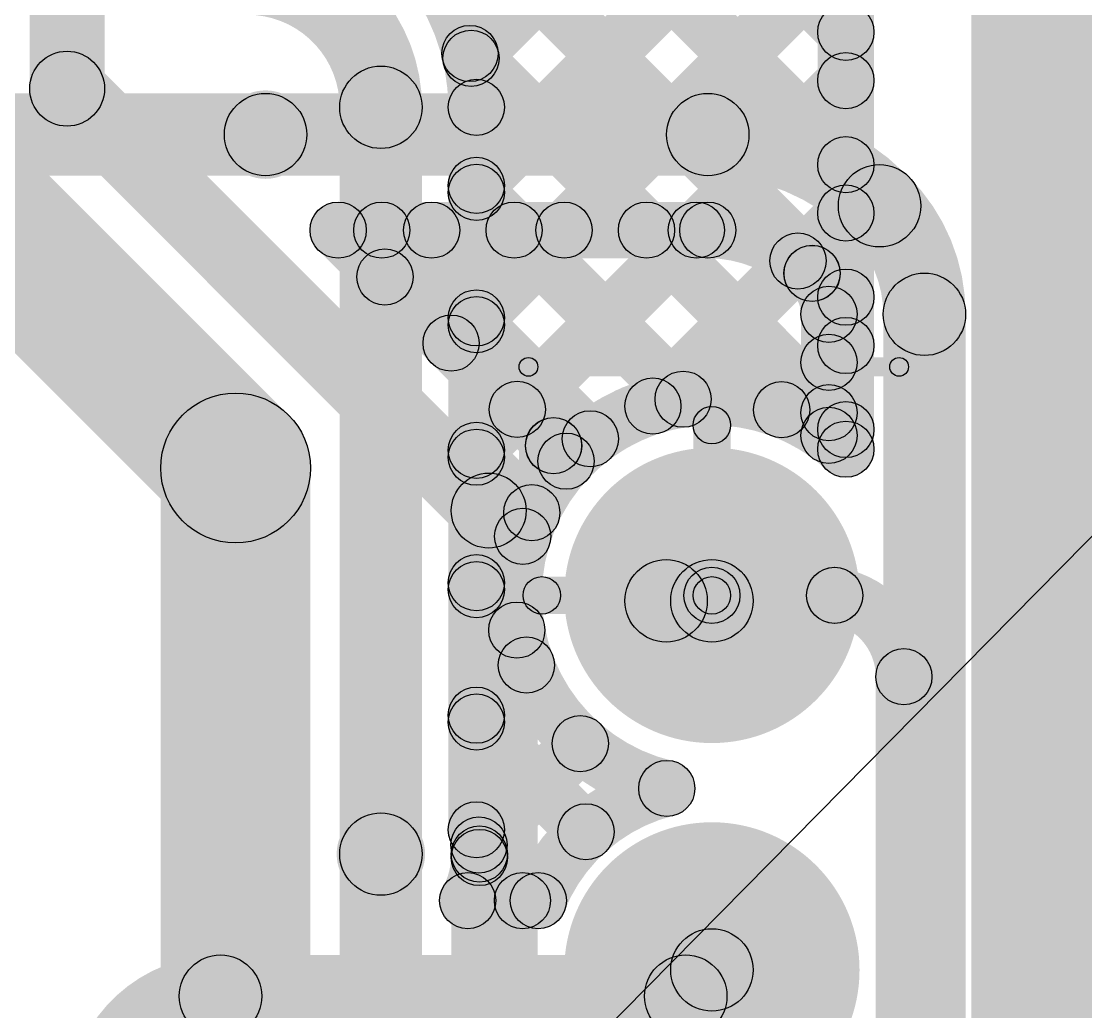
# Model space of a CAD drawing. Header units: millimetres. Extents: x 0 to 210, y 0 to 213.
# Drawn here: x 2.3168 to 2.6011, y 2.6219 to 2.8863 of the extents above; entities that cross this region are included whole.
import ezdxf

# ---------------------------------------------------------------- set-up
doc = ezdxf.new("R2010")
doc.units = ezdxf.units.MM
doc.header["$MEASUREMENT"] = 0
for name, color, linetype in [('BottomLayer', 5, 'Continuous'), ('BottomSolder', 6, 'Continuous'), ('PadHoleLayer', 156, 'Continuous'), ('TopLayer', 1, 'Continuous'), ('TopOverlay', 2, 'Continuous'), ('TopSolder', 216, 'Continuous'), ('ViaHoleLayer', 16, 'Continuous')]:
    doc.layers.add(name, color=color, linetype=linetype)

# ---------------------------------------------------------------- blocks, each defined once
blk = doc.blocks.new('HDR_F_1X7_4')
at = {"layer": 'BottomLayer'}
h = blk.add_hatch(color=5, dxfattribs=at)
edge = h.paths.add_edge_path()
edge.add_arc((0.5, 0), 0.03543, 0, 360)
h = blk.add_hatch(color=5, dxfattribs=at)
edge = h.paths.add_edge_path()
edge.add_arc((0.6, 0), 0.03543, 0, 360)
at = {"layer": 'BottomSolder'}
h = blk.add_hatch(color=6, dxfattribs=at)
edge = h.paths.add_edge_path()
edge.add_arc((0.5, 0), 0.03943, 0, 360)
h = blk.add_hatch(color=6, dxfattribs=at)
edge = h.paths.add_edge_path()
edge.add_arc((0.6, 0), 0.03943, 0, 360)
at = {"layer": 'PadHoleLayer'}
h = blk.add_hatch(color=156, dxfattribs=at)
edge = h.paths.add_edge_path()
edge.add_arc((0.5, 0), 0.01772, 0, 360)
h = blk.add_hatch(color=156, dxfattribs=at)
edge = h.paths.add_edge_path()
edge.add_arc((0.6, 0), 0.01772, 0, 360)
at = {"layer": 'TopLayer'}
h = blk.add_hatch(color=1, dxfattribs=at)
edge = h.paths.add_edge_path()
edge.add_arc((0.5, 0), 0.03543, 0, 360)
h = blk.add_hatch(color=1, dxfattribs=at)
edge = h.paths.add_edge_path()
edge.add_arc((0.6, 0), 0.03543, 0, 360)
at = {"layer": 'TopOverlay'}
for points in [[(-0.06, 0.0465), (-0.06, 0.0515), (0.661, 0.0515), (0.661, 0.0465)], [(0.6585, 0.049), (0.6635, 0.049), (0.6635, -0.05), (0.6585, -0.05)], [(-0.06, -0.0525), (-0.06, -0.0475), (0.661, -0.0475), (0.661, -0.0525)]]:
    blk.add_hatch(color=2, dxfattribs=at).paths.add_polyline_path(points)
h = blk.add_hatch(color=2, dxfattribs=at)
edge = h.paths.add_edge_path()
edge.add_arc((0.661, 0.049), 0.0025, 0, 360)
h = blk.add_hatch(color=2, dxfattribs=at)
edge = h.paths.add_edge_path()
edge.add_arc((0.661, 0.049), 0.0025, 0, 360)
h = blk.add_hatch(color=2, dxfattribs=at)
edge = h.paths.add_edge_path()
edge.add_arc((0.661, -0.05), 0.0025, 0, 360)
h = blk.add_hatch(color=2, dxfattribs=at)
edge = h.paths.add_edge_path()
edge.add_arc((0.661, -0.05), 0.0025, 0, 360)
at = {"layer": 'TopSolder'}
h = blk.add_hatch(color=216, dxfattribs=at)
edge = h.paths.add_edge_path()
edge.add_arc((0.5, 0), 0.03943, 0, 360)
h = blk.add_hatch(color=216, dxfattribs=at)
edge = h.paths.add_edge_path()
edge.add_arc((0.6, 0), 0.03943, 0, 360)
at = {"layer": 'TopOverlay'}
for centre in [(0.661, 0.049), (0.661, 0.049), (0.661, -0.05), (0.661, -0.05)]:
    blk.add_circle(centre, 0.0025, dxfattribs=at)

msp = doc.modelspace()

# ---------------------------------------------------------------- hatches: boundary and pattern name
at = {"layer": 'BottomLayer'}
for points in [[(2.339, 2.86826), (2.319, 2.86826), (2.319, 3.004), (2.339, 3.004)], [(2.57704, 2.93096), (2.59904, 2.93096), (2.59904, 0.304), (2.57704, 0.304)], [(2.21486, 2.89786), (2.24314, 2.92614), (2.38814, 2.78114), (2.35986, 2.75286)], [(2.32193, 2.86118), (2.33607, 2.87533), (2.44869, 2.7627), (2.43455, 2.74856)], [(2.382, 2.845), (2.382, 2.867), (2.50013, 2.867), (2.50013, 2.845)], [(2.4014, 2.823), (2.4014, 2.838), (2.50013, 2.838), (2.50013, 2.823)], [(2.3961, 2.8252), (2.40671, 2.8358), (2.46423, 2.77828), (2.45362, 2.76768)], [(2.40775, 2.8252), (2.41835, 2.8358), (2.47406, 2.7801), (2.46345, 2.76949)], [(2.41919, 2.81271), (2.40859, 2.82332), (2.42107, 2.8358), (2.43168, 2.8252)], [(2.43687, 2.79503), (2.42626, 2.80564), (2.45643, 2.8358), (2.46703, 2.8252)], [(2.4431, 2.8252), (2.45371, 2.8358), (2.49884, 2.79067), (2.48823, 2.78007)], [(2.45455, 2.77736), (2.44394, 2.78796), (2.49178, 2.8358), (2.50239, 2.8252)], [(2.47846, 2.8252), (2.48906, 2.8358), (2.5378, 2.78706), (2.5272, 2.77646)], [(2.49077, 2.77823), (2.48017, 2.78883), (2.51891, 2.82758), (2.52952, 2.81697)], [(2.54, 2.77571), (2.525, 2.77571), (2.525, 2.80803), (2.54, 2.80803)], [(2.569, 2.50528), (2.547, 2.50528), (2.547, 2.80803), (2.569, 2.80803)], [(2.52515, 2.77725), (2.51454, 2.78786), (2.5272, 2.80051), (2.5378, 2.7899)], [(2.50624, 2.733), (2.49623, 2.733), (2.49623, 2.77843), (2.50624, 2.77843)], [(2.394, 2.41032), (2.354, 2.41032), (2.354, 2.767), (2.394, 2.767)], [(2.45162, 2.59261), (2.43162, 2.59261), (2.43162, 2.75563), (2.45162, 2.75563)], [(2.42381, 2.38725), (2.40181, 2.38725), (2.40181, 2.66394), (2.42381, 2.66394)]]:
    msp.add_hatch(color=5, dxfattribs=at).paths.add_polyline_path(points)
h = msp.add_hatch(color=5, dxfattribs=at)
edge = h.paths.add_edge_path()
edge.add_arc((2.329, 2.86826), 0.01, 0, 360)
h = msp.add_hatch(color=5, dxfattribs=at)
edge = h.paths.add_edge_path()
edge.add_arc((2.329, 2.86826), 0.01, 0, 360)
h = msp.add_hatch(color=5, dxfattribs=at)
edge = h.paths.add_edge_path()
edge.add_arc((2.382, 2.856), 0.01181, 0, 360)
h = msp.add_hatch(color=5, dxfattribs=at)
edge = h.paths.add_edge_path()
edge.add_arc((2.382, 2.856), 0.011, 0, 360)
h = msp.add_hatch(color=5, dxfattribs=at)
edge = h.paths.add_edge_path()
edge.add_arc((2.50013, 2.856), 0.011, 0, 360)
h = msp.add_hatch(color=5, dxfattribs=at)
edge = h.paths.add_edge_path()
edge.add_arc((2.50013, 2.856), 0.011, 0, 360)
h = msp.add_hatch(color=5, dxfattribs=at)
edge = h.paths.add_edge_path()
edge.add_arc((2.546, 2.837), 0.011, 0, 360)
h = msp.add_hatch(color=5, dxfattribs=at)
edge = h.paths.add_edge_path()
edge.add_arc((2.546, 2.837), 0.011, 0, 360)
h = msp.add_hatch(color=5, dxfattribs=at)
edge = h.paths.add_edge_path()
edge.add_arc((2.4014, 2.8305), 0.0075, 0, 360)
h = msp.add_hatch(color=5, dxfattribs=at)
edge = h.paths.add_edge_path()
edge.add_arc((2.4014, 2.8305), 0.0075, 0, 360)
h = msp.add_hatch(color=5, dxfattribs=at)
edge = h.paths.add_edge_path()
edge.add_arc((2.41305, 2.8305), 0.0075, 0, 360)
h = msp.add_hatch(color=5, dxfattribs=at)
edge = h.paths.add_edge_path()
edge.add_arc((2.42637, 2.8305), 0.0075, 0, 360)
h = msp.add_hatch(color=5, dxfattribs=at)
edge = h.paths.add_edge_path()
edge.add_arc((2.4484, 2.8305), 0.0075, 0, 360)
h = msp.add_hatch(color=5, dxfattribs=at)
edge = h.paths.add_edge_path()
edge.add_arc((2.46173, 2.8305), 0.0075, 0, 360)
h = msp.add_hatch(color=5, dxfattribs=at)
edge = h.paths.add_edge_path()
edge.add_arc((2.48376, 2.8305), 0.0075, 0, 360)
h = msp.add_hatch(color=5, dxfattribs=at)
edge = h.paths.add_edge_path()
edge.add_arc((2.49708, 2.8305), 0.0075, 0, 360)
h = msp.add_hatch(color=5, dxfattribs=at)
edge = h.paths.add_edge_path()
edge.add_arc((2.50013, 2.8305), 0.0075, 0, 360)
h = msp.add_hatch(color=5, dxfattribs=at)
edge = h.paths.add_edge_path()
edge.add_arc((2.50013, 2.8305), 0.0075, 0, 360)
h = msp.add_hatch(color=5, dxfattribs=at)
edge = h.paths.add_edge_path()
edge.add_arc((2.52421, 2.82227), 0.0075, 0, 360)
h = msp.add_hatch(color=5, dxfattribs=at)
edge = h.paths.add_edge_path()
edge.add_arc((2.52797, 2.81897), 0.0075, 0, 360)
h = msp.add_hatch(color=5, dxfattribs=at)
edge = h.paths.add_edge_path()
edge.add_arc((2.528, 2.81894), 0.0075, 0, 360)
h = msp.add_hatch(color=5, dxfattribs=at)
edge = h.paths.add_edge_path()
edge.add_arc((2.41389, 2.81801), 0.0075, 0, 360)
h = msp.add_hatch(color=5, dxfattribs=at)
edge = h.paths.add_edge_path()
edge.add_arc((2.558, 2.80803), 0.011, 0, 360)
h = msp.add_hatch(color=5, dxfattribs=at)
edge = h.paths.add_edge_path()
edge.add_arc((2.558, 2.80803), 0.011, 0, 360)
h = msp.add_hatch(color=5, dxfattribs=at)
edge = h.paths.add_edge_path()
edge.add_arc((2.5325, 2.80803), 0.0075, 0, 360)
h = msp.add_hatch(color=5, dxfattribs=at)
edge = h.paths.add_edge_path()
edge.add_arc((2.5325, 2.80803), 0.0075, 0, 360)
h = msp.add_hatch(color=5, dxfattribs=at)
edge = h.paths.add_edge_path()
edge.add_arc((2.43157, 2.80034), 0.0075, 0, 360)
h = msp.add_hatch(color=5, dxfattribs=at)
edge = h.paths.add_edge_path()
edge.add_arc((2.5325, 2.7952), 0.0075, 0, 360)
h = msp.add_hatch(color=5, dxfattribs=at)
edge = h.paths.add_edge_path()
edge.add_arc((2.49353, 2.78537), 0.0075, 0, 360)
h = msp.add_hatch(color=5, dxfattribs=at)
edge = h.paths.add_edge_path()
edge.add_arc((2.44924, 2.78266), 0.0075, 0, 360)
h = msp.add_hatch(color=5, dxfattribs=at)
edge = h.paths.add_edge_path()
edge.add_arc((2.48547, 2.78353), 0.0075, 0, 360)
h = msp.add_hatch(color=5, dxfattribs=at)
edge = h.paths.add_edge_path()
edge.add_arc((2.51985, 2.78255), 0.0075, 0, 360)
h = msp.add_hatch(color=5, dxfattribs=at)
edge = h.paths.add_edge_path()
edge.add_arc((2.5325, 2.78176), 0.0075, 0, 360)
h = msp.add_hatch(color=5, dxfattribs=at)
edge = h.paths.add_edge_path()
edge.add_arc((2.374, 2.767), 0.02, 0, 360)
h = msp.add_hatch(color=5, dxfattribs=at)
edge = h.paths.add_edge_path()
edge.add_arc((2.374, 2.767), 0.02, 0, 360)
h = msp.add_hatch(color=5, dxfattribs=at)
edge = h.paths.add_edge_path()
edge.add_arc((2.50123, 2.77843), 0.005, 0, 360)
h = msp.add_hatch(color=5, dxfattribs=at)
edge = h.paths.add_edge_path()
edge.add_arc((2.46875, 2.7748), 0.0075, 0, 360)
h = msp.add_hatch(color=5, dxfattribs=at)
edge = h.paths.add_edge_path()
edge.add_arc((2.5325, 2.77571), 0.0075, 0, 360)
h = msp.add_hatch(color=5, dxfattribs=at)
edge = h.paths.add_edge_path()
edge.add_arc((2.5325, 2.77571), 0.0075, 0, 360)
h = msp.add_hatch(color=5, dxfattribs=at)
edge = h.paths.add_edge_path()
edge.add_arc((2.45892, 2.77298), 0.0075, 0, 360)
h = msp.add_hatch(color=5, dxfattribs=at)
edge = h.paths.add_edge_path()
edge.add_arc((2.45892, 2.77298), 0.0075, 0, 360)
h = msp.add_hatch(color=5, dxfattribs=at)
edge = h.paths.add_edge_path()
edge.add_arc((2.45895, 2.77296), 0.0075, 0, 360)
h = msp.add_hatch(color=5, dxfattribs=at)
edge = h.paths.add_edge_path()
edge.add_arc((2.46227, 2.76882), 0.0075, 0, 360)
h = msp.add_hatch(color=5, dxfattribs=at)
edge = h.paths.add_edge_path()
edge.add_arc((2.46227, 2.76883), 0.0075, 0, 360)
h = msp.add_hatch(color=5, dxfattribs=at)
edge = h.paths.add_edge_path()
edge.add_arc((2.46227, 2.76883), 0.0075, 0, 360)
h = msp.add_hatch(color=5, dxfattribs=at)
edge = h.paths.add_edge_path()
edge.add_arc((2.44162, 2.75563), 0.01, 0, 360)
h = msp.add_hatch(color=5, dxfattribs=at)
edge = h.paths.add_edge_path()
edge.add_arc((2.44162, 2.75563), 0.01, 0, 360)
h = msp.add_hatch(color=5, dxfattribs=at)
edge = h.paths.add_edge_path()
edge.add_arc((2.50123, 2.733), 0.005, 0, 360)
h = msp.add_hatch(color=5, dxfattribs=at)
edge = h.paths.add_edge_path()
edge.add_arc((2.41281, 2.66394), 0.01181, 0, 360)
h = msp.add_hatch(color=5, dxfattribs=at)
edge = h.paths.add_edge_path()
edge.add_arc((2.41281, 2.66394), 0.011, 0, 360)
at = {"layer": 'TopLayer'}
for points in [[(2.62, 2.06508), (2.598, 2.06508), (2.598, 3.02856), (2.62, 3.02856)], [(2.37375, 2.96525), (2.38436, 2.97586), (2.5423, 2.81792), (2.5317, 2.80731)], [(2.41905, 2.95531), (2.42966, 2.96592), (2.5423, 2.85327), (2.5317, 2.84267)], [(2.4422, 2.87107), (2.43159, 2.88168), (2.51583, 2.96592), (2.52643, 2.95531)], [(2.45441, 2.95531), (2.46502, 2.96592), (2.5423, 2.88863), (2.5317, 2.87802)], [(2.5445, 2.77202), (2.5295, 2.77202), (2.5295, 2.96061), (2.5445, 2.96061)], [(2.5855, 2.38038), (2.5705, 2.38038), (2.5705, 2.94911), (2.5855, 2.94911)], [(2.44361, 2.83713), (2.43301, 2.84774), (2.5317, 2.94643), (2.5423, 2.93582)], [(2.44361, 2.80178), (2.43301, 2.81239), (2.5317, 2.91107), (2.5423, 2.90047)], [(2.4313, 2.87236), (2.4419, 2.88296), (2.5423, 2.78256), (2.5317, 2.77196)], [(2.44361, 2.76642), (2.43301, 2.77703), (2.5317, 2.87572), (2.5423, 2.86511)], [(2.284, 2.845), (2.284, 2.867), (2.382, 2.867), (2.382, 2.845)], [(2.42381, 2.66394), (2.40181, 2.66394), (2.40181, 2.86329), (2.42381, 2.86329)], [(2.44581, 2.67042), (2.43081, 2.67042), (2.43081, 2.86329), (2.44581, 2.86329)], [(2.43301, 2.83529), (2.44361, 2.8459), (2.49884, 2.79067), (2.48823, 2.78007)], [(2.49077, 2.77823), (2.48017, 2.78883), (2.5317, 2.84036), (2.5423, 2.82976)], [(2.43301, 2.79993), (2.44361, 2.81054), (2.47406, 2.7801), (2.46345, 2.76949)], [(2.52515, 2.77725), (2.51454, 2.78786), (2.5317, 2.80501), (2.5423, 2.7944)], [(2.50624, 2.733), (2.49623, 2.733), (2.49623, 2.77843), (2.50624, 2.77843)], [(2.43301, 2.76458), (2.44361, 2.77519), (2.45843, 2.76037), (2.44782, 2.74977)], [(2.44361, 2.73107), (2.43301, 2.74167), (2.4454, 2.75407), (2.45601, 2.74346)], [(2.489, 2.72055), (2.489, 2.74255), (2.50123, 2.74255), (2.50123, 2.72055)], [(2.43301, 2.72922), (2.44361, 2.73983), (2.45443, 2.72902), (2.44382, 2.71841)], [(2.4558, 2.728), (2.4558, 2.738), (2.50123, 2.738), (2.50123, 2.728)], [(2.50123, 2.7255), (2.50123, 2.7405), (2.534, 2.7405), (2.534, 2.7255)], [(2.53276, 2.7256), (2.53524, 2.7404), (2.53526, 2.74039), (2.53279, 2.7256)], [(2.44361, 2.69571), (2.43301, 2.70632), (2.44638, 2.71969), (2.45699, 2.70908)], [(2.56, 2.41576), (2.545, 2.41576), (2.545, 2.71128), (2.56, 2.71128)], [(2.43301, 2.69387), (2.44361, 2.70448), (2.47289, 2.6752), (2.46228, 2.66459)], [(2.44431, 2.66106), (2.43371, 2.67166), (2.46078, 2.69873), (2.47138, 2.68812)], [(2.4338, 2.65772), (2.44441, 2.66832), (2.45593, 2.6568), (2.44532, 2.6462)], [(2.436, 2.644), (2.436, 2.659), (2.45486, 2.659), (2.45486, 2.644)], [(2.50201, 2.61822), (2.48646, 2.63378), (2.49346, 2.64078), (2.50901, 2.62522)], [(2.36997, 2.615), (2.36997, 2.637), (2.49424, 2.637), (2.49424, 2.615)]]:
    msp.add_hatch(color=1, dxfattribs=at).paths.add_polyline_path(points)
h = msp.add_hatch(color=1, dxfattribs=at)
edge = h.paths.add_edge_path()
edge.add_arc((2.537, 2.88333), 0.0075, 0, 360)
h = msp.add_hatch(color=1, dxfattribs=at)
edge = h.paths.add_edge_path()
edge.add_arc((2.4366, 2.87766), 0.0075, 0, 360)
h = msp.add_hatch(color=1, dxfattribs=at)
edge = h.paths.add_edge_path()
edge.add_arc((2.43689, 2.87638), 0.0075, 0, 360)
h = msp.add_hatch(color=1, dxfattribs=at)
edge = h.paths.add_edge_path()
edge.add_arc((2.537, 2.87042), 0.0075, 0, 360)
h = msp.add_hatch(color=1, dxfattribs=at)
edge = h.paths.add_edge_path()
edge.add_arc((2.41281, 2.86329), 0.011, 0, 360)
h = msp.add_hatch(color=1, dxfattribs=at)
edge = h.paths.add_edge_path()
edge.add_arc((2.41281, 2.86329), 0.011, 0, 360)
h = msp.add_hatch(color=1, dxfattribs=at)
edge = h.paths.add_edge_path()
edge.add_arc((2.43831, 2.86329), 0.0075, 0, 360)
h = msp.add_hatch(color=1, dxfattribs=at)
edge = h.paths.add_edge_path()
edge.add_arc((2.43831, 2.86329), 0.0075, 0, 360)
h = msp.add_hatch(color=1, dxfattribs=at)
edge = h.paths.add_edge_path()
edge.add_arc((2.382, 2.856), 0.01181, 0, 360)
h = msp.add_hatch(color=1, dxfattribs=at)
edge = h.paths.add_edge_path()
edge.add_arc((2.382, 2.856), 0.011, 0, 360)
h = msp.add_hatch(color=1, dxfattribs=at)
edge = h.paths.add_edge_path()
edge.add_arc((2.537, 2.84797), 0.0075, 0, 360)
h = msp.add_hatch(color=1, dxfattribs=at)
edge = h.paths.add_edge_path()
edge.add_arc((2.43831, 2.84244), 0.0075, 0, 360)
h = msp.add_hatch(color=1, dxfattribs=at)
edge = h.paths.add_edge_path()
edge.add_arc((2.43831, 2.84059), 0.0075, 0, 360)
h = msp.add_hatch(color=1, dxfattribs=at)
edge = h.paths.add_edge_path()
edge.add_arc((2.537, 2.83506), 0.0075, 0, 360)
h = msp.add_hatch(color=1, dxfattribs=at)
edge = h.paths.add_edge_path()
edge.add_arc((2.537, 2.81261), 0.0075, 0, 360)
h = msp.add_hatch(color=1, dxfattribs=at)
edge = h.paths.add_edge_path()
edge.add_arc((2.43831, 2.80708), 0.0075, 0, 360)
h = msp.add_hatch(color=1, dxfattribs=at)
edge = h.paths.add_edge_path()
edge.add_arc((2.43831, 2.80524), 0.0075, 0, 360)
h = msp.add_hatch(color=1, dxfattribs=at)
edge = h.paths.add_edge_path()
edge.add_arc((2.537, 2.7997), 0.0075, 0, 360)
h = msp.add_hatch(color=1, dxfattribs=at)
edge = h.paths.add_edge_path()
edge.add_arc((2.49353, 2.78537), 0.0075, 0, 360)
h = msp.add_hatch(color=1, dxfattribs=at)
edge = h.paths.add_edge_path()
edge.add_arc((2.48547, 2.78353), 0.0075, 0, 360)
h = msp.add_hatch(color=1, dxfattribs=at)
edge = h.paths.add_edge_path()
edge.add_arc((2.51985, 2.78255), 0.0075, 0, 360)
h = msp.add_hatch(color=1, dxfattribs=at)
edge = h.paths.add_edge_path()
edge.add_arc((2.50123, 2.77843), 0.005, 0, 360)
h = msp.add_hatch(color=1, dxfattribs=at)
edge = h.paths.add_edge_path()
edge.add_arc((2.537, 2.77726), 0.0075, 0, 360)
h = msp.add_hatch(color=1, dxfattribs=at)
edge = h.paths.add_edge_path()
edge.add_arc((2.46875, 2.7748), 0.0075, 0, 360)
h = msp.add_hatch(color=1, dxfattribs=at)
edge = h.paths.add_edge_path()
edge.add_arc((2.43831, 2.77173), 0.0075, 0, 360)
h = msp.add_hatch(color=1, dxfattribs=at)
edge = h.paths.add_edge_path()
edge.add_arc((2.537, 2.77202), 0.0075, 0, 360)
h = msp.add_hatch(color=1, dxfattribs=at)
edge = h.paths.add_edge_path()
edge.add_arc((2.537, 2.77202), 0.0075, 0, 360)
h = msp.add_hatch(color=1, dxfattribs=at)
edge = h.paths.add_edge_path()
edge.add_arc((2.43831, 2.76988), 0.0075, 0, 360)
h = msp.add_hatch(color=1, dxfattribs=at)
edge = h.paths.add_edge_path()
edge.add_arc((2.45312, 2.75507), 0.0075, 0, 360)
h = msp.add_hatch(color=1, dxfattribs=at)
edge = h.paths.add_edge_path()
edge.add_arc((2.4507, 2.74876), 0.0075, 0, 360)
h = msp.add_hatch(color=1, dxfattribs=at)
edge = h.paths.add_edge_path()
edge.add_arc((2.43831, 2.73637), 0.0075, 0, 360)
h = msp.add_hatch(color=1, dxfattribs=at)
edge = h.paths.add_edge_path()
edge.add_arc((2.43831, 2.73453), 0.0075, 0, 360)
h = msp.add_hatch(color=1, dxfattribs=at)
edge = h.paths.add_edge_path()
edge.add_arc((2.489, 2.73155), 0.011, 0, 360)
h = msp.add_hatch(color=1, dxfattribs=at)
edge = h.paths.add_edge_path()
edge.add_arc((2.50123, 2.73155), 0.011, 0, 360)
h = msp.add_hatch(color=1, dxfattribs=at)
edge = h.paths.add_edge_path()
edge.add_arc((2.4558, 2.733), 0.005, 0, 360)
h = msp.add_hatch(color=1, dxfattribs=at)
edge = h.paths.add_edge_path()
edge.add_arc((2.50123, 2.733), 0.0075, 0, 360)
h = msp.add_hatch(color=1, dxfattribs=at)
edge = h.paths.add_edge_path()
edge.add_arc((2.50123, 2.733), 0.005, 0, 360)
h = msp.add_hatch(color=1, dxfattribs=at)
edge = h.paths.add_edge_path()
edge.add_arc((2.50123, 2.733), 0.005, 0, 360)
h = msp.add_hatch(color=1, dxfattribs=at)
edge = h.paths.add_edge_path()
edge.add_arc((2.534, 2.733), 0.0075, 0, 360)
h = msp.add_hatch(color=1, dxfattribs=at)
edge = h.paths.add_edge_path()
edge.add_arc((2.534, 2.733), 0.0075, 0, 360)
h = msp.add_hatch(color=1, dxfattribs=at)
edge = h.paths.add_edge_path()
edge.add_arc((2.53402, 2.733), 0.0075, 0, 360)
h = msp.add_hatch(color=1, dxfattribs=at)
edge = h.paths.add_edge_path()
edge.add_arc((2.53402, 2.733), 0.0075, 0, 360)
h = msp.add_hatch(color=1, dxfattribs=at)
edge = h.paths.add_edge_path()
edge.add_arc((2.44912, 2.72372), 0.0075, 0, 360)
h = msp.add_hatch(color=1, dxfattribs=at)
edge = h.paths.add_edge_path()
edge.add_arc((2.45168, 2.71439), 0.0075, 0, 360)
h = msp.add_hatch(color=1, dxfattribs=at)
edge = h.paths.add_edge_path()
edge.add_arc((2.5525, 2.71128), 0.0075, 0, 360)
h = msp.add_hatch(color=1, dxfattribs=at)
edge = h.paths.add_edge_path()
edge.add_arc((2.5525, 2.71128), 0.0075, 0, 360)
h = msp.add_hatch(color=1, dxfattribs=at)
edge = h.paths.add_edge_path()
edge.add_arc((2.43831, 2.70102), 0.0075, 0, 360)
h = msp.add_hatch(color=1, dxfattribs=at)
edge = h.paths.add_edge_path()
edge.add_arc((2.43831, 2.69917), 0.0075, 0, 360)
h = msp.add_hatch(color=1, dxfattribs=at)
edge = h.paths.add_edge_path()
edge.add_arc((2.46608, 2.69343), 0.0075, 0, 360)
h = msp.add_hatch(color=1, dxfattribs=at)
edge = h.paths.add_edge_path()
edge.add_arc((2.48918, 2.68146), 0.0075, 0, 360)
h = msp.add_hatch(color=1, dxfattribs=at)
edge = h.paths.add_edge_path()
edge.add_arc((2.48918, 2.68146), 0.0075, 0, 360)
h = msp.add_hatch(color=1, dxfattribs=at)
edge = h.paths.add_edge_path()
edge.add_arc((2.41281, 2.66394), 0.01181, 0, 360)
h = msp.add_hatch(color=1, dxfattribs=at)
edge = h.paths.add_edge_path()
edge.add_arc((2.43831, 2.67042), 0.0075, 0, 360)
h = msp.add_hatch(color=1, dxfattribs=at)
edge = h.paths.add_edge_path()
edge.add_arc((2.43831, 2.67042), 0.0075, 0, 360)
h = msp.add_hatch(color=1, dxfattribs=at)
edge = h.paths.add_edge_path()
edge.add_arc((2.46759, 2.66989), 0.0075, 0, 360)
h = msp.add_hatch(color=1, dxfattribs=at)
edge = h.paths.add_edge_path()
edge.add_arc((2.41281, 2.66394), 0.011, 0, 360)
h = msp.add_hatch(color=1, dxfattribs=at)
edge = h.paths.add_edge_path()
edge.add_arc((2.43901, 2.66636), 0.0075, 0, 360)
h = msp.add_hatch(color=1, dxfattribs=at)
edge = h.paths.add_edge_path()
edge.add_arc((2.43911, 2.66302), 0.0075, 0, 360)
h = msp.add_hatch(color=1, dxfattribs=at)
edge = h.paths.add_edge_path()
edge.add_arc((2.43912, 2.66394), 0.0075, 0, 360)
h = msp.add_hatch(color=1, dxfattribs=at)
edge = h.paths.add_edge_path()
edge.add_arc((2.43912, 2.66394), 0.0075, 0, 360)
h = msp.add_hatch(color=1, dxfattribs=at)
edge = h.paths.add_edge_path()
edge.add_arc((2.436, 2.6515), 0.0075, 0, 360)
h = msp.add_hatch(color=1, dxfattribs=at)
edge = h.paths.add_edge_path()
edge.add_arc((2.436, 2.6515), 0.0075, 0, 360)
h = msp.add_hatch(color=1, dxfattribs=at)
edge = h.paths.add_edge_path()
edge.add_arc((2.45063, 2.6515), 0.0075, 0, 360)
h = msp.add_hatch(color=1, dxfattribs=at)
edge = h.paths.add_edge_path()
edge.add_arc((2.45486, 2.6515), 0.0075, 0, 360)
h = msp.add_hatch(color=1, dxfattribs=at)
edge = h.paths.add_edge_path()
edge.add_arc((2.45486, 2.6515), 0.0075, 0, 360)
h = msp.add_hatch(color=1, dxfattribs=at)
edge = h.paths.add_edge_path()
edge.add_arc((2.50123, 2.633), 0.011, 0, 360)
h = msp.add_hatch(color=1, dxfattribs=at)
edge = h.paths.add_edge_path()
edge.add_arc((2.36997, 2.626), 0.011, 0, 360)
h = msp.add_hatch(color=1, dxfattribs=at)
edge = h.paths.add_edge_path()
edge.add_arc((2.36997, 2.626), 0.011, 0, 360)
h = msp.add_hatch(color=1, dxfattribs=at)
edge = h.paths.add_edge_path()
edge.add_arc((2.49424, 2.626), 0.011, 0, 360)
h = msp.add_hatch(color=1, dxfattribs=at)
edge = h.paths.add_edge_path()
edge.add_arc((2.49424, 2.626), 0.011, 0, 360)
at = {"layer": 'ViaHoleLayer'}
h = msp.add_hatch(color=16, dxfattribs=at)
edge = h.paths.add_edge_path()
edge.add_arc((2.382, 2.856), 0.00591, 0, 360)
h = msp.add_hatch(color=16, dxfattribs=at)
edge = h.paths.add_edge_path()
edge.add_arc((2.41281, 2.66394), 0.00591, 0, 360)

# ---------------------------------------------------------------- linework, layer by layer
at = {"layer": 'BottomLayer'}
for points, const_width in [([(2.50013, 2.856, -0.198912), (2.546, 2.837)], 0.022), ([(2.546, 2.837, -0.198912), (2.558, 2.80803)], 0.022), ([(2.50013, 2.8305, -0.198912), (2.52797, 2.81897)], 0.015), ([(2.528, 2.81894, -0.198175), (2.5325, 2.80803)], 0.015), ([(2.46227, 2.76882, -0.381909), (2.5325, 2.77571)], 0.015), ([(2.45892, 2.77298, -0.0546), (2.46227, 2.76883)], 0.015), ([(2.45895, 2.77296, -0.054258), (2.46227, 2.76883)], 0.015)]:
    msp.add_lwpolyline(points, format="xyb", dxfattribs=dict(at, const_width=const_width))
for centre, radius in [((2.329, 2.86826), 0.01), ((2.329, 2.86826), 0.01), ((2.382, 2.856), 0.011), ((2.50013, 2.856), 0.011), ((2.50013, 2.856), 0.011), ((2.546, 2.837), 0.011), ((2.546, 2.837), 0.011), ((2.4014, 2.8305), 0.0075), ((2.4014, 2.8305), 0.0075), ((2.41305, 2.8305), 0.0075), ((2.42637, 2.8305), 0.0075), ((2.4484, 2.8305), 0.0075), ((2.46173, 2.8305), 0.0075), ((2.48376, 2.8305), 0.0075), ((2.49708, 2.8305), 0.0075), ((2.50013, 2.8305), 0.0075), ((2.50013, 2.8305), 0.0075), ((2.52421, 2.82227), 0.0075), ((2.52797, 2.81897), 0.0075), ((2.528, 2.81894), 0.0075), ((2.41389, 2.81801), 0.0075), ((2.558, 2.80803), 0.011), ((2.558, 2.80803), 0.011), ((2.5325, 2.80803), 0.0075), ((2.5325, 2.80803), 0.0075), ((2.43157, 2.80034), 0.0075), ((2.5325, 2.7952), 0.0075), ((2.49353, 2.78537), 0.0075), ((2.44924, 2.78266), 0.0075), ((2.48547, 2.78353), 0.0075), ((2.51985, 2.78255), 0.0075), ((2.5325, 2.78176), 0.0075), ((2.374, 2.767), 0.02), ((2.374, 2.767), 0.02), ((2.50123, 2.77843), 0.005), ((2.46875, 2.7748), 0.0075), ((2.5325, 2.77571), 0.0075), ((2.5325, 2.77571), 0.0075), ((2.45892, 2.77298), 0.0075), ((2.45892, 2.77298), 0.0075), ((2.45895, 2.77296), 0.0075), ((2.46227, 2.76882), 0.0075), ((2.46227, 2.76883), 0.0075), ((2.46227, 2.76883), 0.0075), ((2.44162, 2.75563), 0.01), ((2.44162, 2.75563), 0.01), ((2.50123, 2.733), 0.005), ((2.41281, 2.66394), 0.011)]:
    msp.add_circle(centre, radius, dxfattribs=at)
at = {"layer": 'TopLayer'}
for points, const_width in [([(2.3771, 2.9245, -0.414214), (2.43831, 2.86329)], 0.015), ([(2.3771, 2.899, -0.414214), (2.41281, 2.86329)], 0.022), ([(2.48918, 2.68146, -1.29555), (2.537, 2.77202)], 0.015), ([(2.53402, 2.733, -0.367843), (2.5525, 2.71128)], 0.015), ([(2.45486, 2.6515, -0.241405), (2.48918, 2.68146)], 0.015), ([(2.43831, 2.67042, -0.062313), (2.43912, 2.66394)], 0.015), ([(2.43912, 2.66394, -0.123711), (2.436, 2.6515)], 0.015), ([(2.34, 2.59603, -0.414214), (2.36997, 2.626)], 0.022)]:
    msp.add_lwpolyline(points, format="xyb", dxfattribs=dict(at, const_width=const_width))
for centre, radius in [((2.537, 2.88333), 0.0075), ((2.4366, 2.87766), 0.0075), ((2.43689, 2.87638), 0.0075), ((2.537, 2.87042), 0.0075), ((2.41281, 2.86329), 0.011), ((2.41281, 2.86329), 0.011), ((2.43831, 2.86329), 0.0075), ((2.43831, 2.86329), 0.0075), ((2.382, 2.856), 0.011), ((2.537, 2.84797), 0.0075), ((2.43831, 2.84244), 0.0075), ((2.43831, 2.84059), 0.0075), ((2.537, 2.83506), 0.0075), ((2.537, 2.81261), 0.0075), ((2.43831, 2.80708), 0.0075), ((2.43831, 2.80524), 0.0075), ((2.537, 2.7997), 0.0075), ((2.49353, 2.78537), 0.0075), ((2.48547, 2.78353), 0.0075), ((2.51985, 2.78255), 0.0075), ((2.50123, 2.77843), 0.005), ((2.537, 2.77726), 0.0075), ((2.46875, 2.7748), 0.0075), ((2.43831, 2.77173), 0.0075), ((2.537, 2.77202), 0.0075), ((2.537, 2.77202), 0.0075), ((2.43831, 2.76988), 0.0075), ((2.45312, 2.75507), 0.0075), ((2.4507, 2.74876), 0.0075), ((2.43831, 2.73637), 0.0075), ((2.43831, 2.73453), 0.0075), ((2.489, 2.73155), 0.011), ((2.50123, 2.73155), 0.011), ((2.4558, 2.733), 0.005), ((2.50123, 2.733), 0.0075), ((2.50123, 2.733), 0.005), ((2.50123, 2.733), 0.005), ((2.534, 2.733), 0.0075), ((2.534, 2.733), 0.0075), ((2.53402, 2.733), 0.0075), ((2.53402, 2.733), 0.0075), ((2.44912, 2.72372), 0.0075), ((2.45168, 2.71439), 0.0075), ((2.5525, 2.71128), 0.0075), ((2.5525, 2.71128), 0.0075), ((2.43831, 2.70102), 0.0075), ((2.43831, 2.69917), 0.0075), ((2.46608, 2.69343), 0.0075), ((2.48918, 2.68146), 0.0075), ((2.48918, 2.68146), 0.0075), ((2.43831, 2.67042), 0.0075), ((2.43831, 2.67042), 0.0075), ((2.46759, 2.66989), 0.0075), ((2.41281, 2.66394), 0.011), ((2.43901, 2.66636), 0.0075), ((2.43911, 2.66302), 0.0075), ((2.43912, 2.66394), 0.0075), ((2.43912, 2.66394), 0.0075), ((2.436, 2.6515), 0.0075), ((2.436, 2.6515), 0.0075), ((2.45063, 2.6515), 0.0075), ((2.45486, 2.6515), 0.0075), ((2.45486, 2.6515), 0.0075), ((2.50123, 2.633), 0.011), ((2.36997, 2.626), 0.011), ((2.36997, 2.626), 0.011), ((2.49424, 2.626), 0.011), ((2.49424, 2.626), 0.011)]:
    msp.add_circle(centre, radius, dxfattribs=at)
at = {"layer": 'TopSolder'}
msp.add_line((0.01639, 0.12842), (210.13236, 213.01137), dxfattribs=at)

# ---------------------------------------------------------------- block references
at = {"rotation": 90}
msp.add_blockref('HDR_F_1X7_4', (2.50123, 2.133), dxfattribs=at)

doc.saveas('drawing.dxf')
